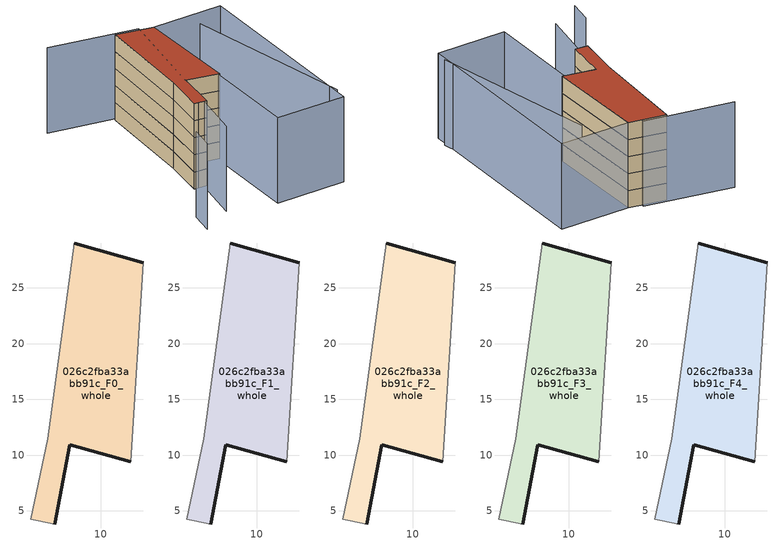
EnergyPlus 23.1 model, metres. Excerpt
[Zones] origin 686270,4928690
026c2fba33abb91c_F0_whole
 floor ground (EU_floor_Construction): 13.82,27.25 12.7,9.39 7.24,10.93 5.87,3.82 4.38,4.11 3.72,4.23 5.25,11.49 7.64,29.03 z0
 wall outside (EU_wall_Construction): 5.87,3.82 7.24,10.93 12.7,9.39 / 13.82,27.25 7.64,29.03 z0:3
 wall adiabatic (EU_wall_Construction): 7.64,29.03 5.25,11.49 3.72,4.23 4.38,4.11 5.87,3.82 / 12.7,9.39 13.82,27.25 z0:3
026c2fba33abb91c_F1_whole
 floor to 026c2fba33abb91c_F0_whole (EU_floor_Construction): 13.82,27.25 12.7,9.39 7.24,10.93 5.87,3.82 4.38,4.11 3.72,4.23 5.25,11.49 7.64,29.03 z3
 wall outside (EU_wall_Construction): 5.87,3.82 7.24,10.93 12.7,9.39 / 13.82,27.25 7.64,29.03 z3:6
 wall adiabatic (EU_wall_Construction): 7.64,29.03 5.25,11.49 3.72,4.23 4.38,4.11 5.87,3.82 / 12.7,9.39 13.82,27.25 z3:6
026c2fba33abb91c_F2_whole
 floor to 026c2fba33abb91c_F1_whole (EU_floor_Construction): 13.82,27.25 12.7,9.39 7.24,10.93 5.87,3.82 4.38,4.11 3.72,4.23 5.25,11.49 7.64,29.03 z6
 wall outside (EU_wall_Construction): 5.87,3.82 7.24,10.93 12.7,9.39 / 13.82,27.25 7.64,29.03 z6:9
 wall adiabatic (EU_wall_Construction): 7.64,29.03 5.25,11.49 3.72,4.23 4.38,4.11 5.87,3.82 / 12.7,9.39 13.82,27.25 z6:9
026c2fba33abb91c_F3_whole
 floor to 026c2fba33abb91c_F2_whole (EU_floor_Construction): 13.82,27.25 12.7,9.39 7.24,10.93 5.87,3.82 4.38,4.11 3.72,4.23 5.25,11.49 7.64,29.03 z9
 wall outside (EU_wall_Construction): 5.87,3.82 7.24,10.93 12.7,9.39 / 13.82,27.25 7.64,29.03 z9:12
 wall adiabatic (EU_wall_Construction): 7.64,29.03 5.25,11.49 3.72,4.23 4.38,4.11 5.87,3.82 / 12.7,9.39 13.82,27.25 z9:12
026c2fba33abb91c_F4_whole
 floor to 026c2fba33abb91c_F3_whole (EU_floor_Construction): 13.82,27.25 12.7,9.39 7.24,10.93 5.87,3.82 4.38,4.11 3.72,4.23 5.25,11.49 7.64,29.03 z12
 wall outside (EU_wall_Construction): 5.87,3.82 7.24,10.93 12.7,9.39 / 13.82,27.25 7.64,29.03 z12:15
 wall adiabatic (EU_wall_Construction): 7.64,29.03 5.25,11.49 3.72,4.23 4.38,4.11 5.87,3.82 / 12.7,9.39 13.82,27.25 z12:15
 roof outside (EU_roof_Construction): 12.7,9.39 13.82,27.25 7.64,29.03 5.25,11.49 3.72,4.23 4.38,4.11 5.87,3.82 7.24,10.93 z15
shading: -1.53,-3.02 -2.55,-6.99 / 23.8,-5.84 20.11,23.67 / -3.19,32.16 11.66,28.33 / 11.66,28.33 3.21,-4.4 / 11.07,-7.15 13.82,27.25 / 13.82,27.25 26,26.28 / 26,26.28 23.25,-8.12 / 23.25,-8.12 11.07,-7.15 z0:15
[Building]
EU S2 Campaign: North Axis=0; Terrain=City; Solar Distribution=FullExterior
[Site:Location]
Bologna: Latitude=44.5; Longitude=11.25; Time Zone=1; Elevation=37
[SizingPeriod:WeatherFileDays]
AnnualSizingPeriod: Begin Month=1; Begin Day of Month=1; End Month=12; End Day of Month=31; Day of Week for Start Day=Monday; Use Weather File Daylight Saving Period=No; Use Weather File Rain and Snow Indicators=No
[MATERIAL]
EU_InternalMass_Material: Roughness=MediumRough; Thickness=0.1; Conductivity=1; Density=1800; Specific Heat=900; Thermal Absorptance=0.9; Solar Absorptance=0.7; Visible Absorptance=0.7
[MATERIAL:NOMASS] Roughness=MediumRough; Thermal Absorptance=0.9; Solar Absorptance=0.7; Visible Absorptance=0.7
Name | Thermal Resistance
EU_wall_NoMass | 0.905828
EU_roof_NoMass | 0.37593
EU_floor_NoMass | 0.67114
[CONSTRUCTION]
EU_wall_Construction: EU_wall_NoMass
EU_roof_Construction: EU_roof_NoMass
EU_floor_Construction: EU_floor_NoMass
EU_InternalMass_Construction: EU_InternalMass_Material
[ZONE] Type=1; Multiplier=1; Ceiling Height=autocalculate; Floor Area=autocalculate; Part of Total Floor Area=Yes
Name | Volume
026c2fba33abb91c_F0_whole | 418.763
026c2fba33abb91c_F1_whole; 026c2fba33abb91c_F2_whole; 026c2fba33abb91c_F3_whole; 026c2fba33abb91c_F4_whole | 418.764
[INTERNALMASS] Construction=EU_InternalMass_Construction; Surface Area=139.588
Name | Zone or ZoneList
026c2fba33abb91c_F0_whole_EU_InternalMass | 026c2fba33abb91c_F0_whole
026c2fba33abb91c_F1_whole_EU_InternalMass | 026c2fba33abb91c_F1_whole
026c2fba33abb91c_F2_whole_EU_InternalMass | 026c2fba33abb91c_F2_whole
026c2fba33abb91c_F3_whole_EU_InternalMass | 026c2fba33abb91c_F3_whole
026c2fba33abb91c_F4_whole_EU_InternalMass | 026c2fba33abb91c_F4_whole
[OTHEREQUIPMENT] Fuel Type=Electricity; Design Level Calculation Method=Watts/Area; Power per Zone Floor Area=1; Fraction Latent=0; Fraction Radiant=0; Fraction Lost=0; Carbon Dioxide Generation Rate=0; EndUse Subcategory=EU_Step8_InternalGains
Name | Zone or ZoneList or Space or SpaceList | Schedule
EU_Step8_InternalGain_026c2fba33abb91c_F0_whole_f000 | 026c2fba33abb91c_F0_whole | EU_Step8_GainSchedule_026c2fba33abb91c_F0_whole_f000
EU_Step8_InternalGain_026c2fba33abb91c_F1_whole_f000 | 026c2fba33abb91c_F1_whole | EU_Step8_GainSchedule_026c2fba33abb91c_F1_whole_f000
EU_Step8_InternalGain_026c2fba33abb91c_F2_whole_f000 | 026c2fba33abb91c_F2_whole | EU_Step8_GainSchedule_026c2fba33abb91c_F2_whole_f000
EU_Step8_InternalGain_026c2fba33abb91c_F3_whole_f000 | 026c2fba33abb91c_F3_whole | EU_Step8_GainSchedule_026c2fba33abb91c_F3_whole_f000
EU_Step8_InternalGain_026c2fba33abb91c_F4_whole_f000 | 026c2fba33abb91c_F4_whole | EU_Step8_GainSchedule_026c2fba33abb91c_F4_whole_f000
[ZONEVENTILATION:DESIGNFLOWRATE] Schedule=EU_AlwaysOn; Design Flow Rate Calculation Method=AirChanges/Hour; Air Changes per Hour=0.73129; Ventilation Type=Natural; Fan Pressure Rise=0; Fan Total Efficiency=1; Constant Term Coefficient=1; Temperature Term Coefficient=0; Velocity Term Coefficient=0; Velocity Squared Term Coefficient=0; Minimum Indoor Temperature=-100; Maximum Indoor Temperature=100; Delta Temperature=-100; Minimum Outdoor Temperature=-100; Maximum Outdoor Temperature=100; Maximum Wind Speed=40
Name | Zone or ZoneList or Space or SpaceList
EU_ConstantAir_026c2fba33abb91c_F0_whole | 026c2fba33abb91c_F0_whole
EU_ConstantAir_026c2fba33abb91c_F1_whole | 026c2fba33abb91c_F1_whole
EU_ConstantAir_026c2fba33abb91c_F2_whole | 026c2fba33abb91c_F2_whole
EU_ConstantAir_026c2fba33abb91c_F3_whole | 026c2fba33abb91c_F3_whole
EU_ConstantAir_026c2fba33abb91c_F4_whole | 026c2fba33abb91c_F4_whole
[HVACTEMPLATE:THERMOSTAT] Constant Heating Setpoint=20; Constant Cooling Setpoint=50
EU_HeatOnly_026c2fba33abb91c_F0_whole; EU_HeatOnly_026c2fba33abb91c_F1_whole; EU_HeatOnly_026c2fba33abb91c_F2_whole; EU_HeatOnly_026c2fba33abb91c_F3_whole; EU_HeatOnly_026c2fba33abb91c_F4_whole
[HVACTEMPLATE:ZONE:IDEALLOADSAIRSYSTEM] System Availability Schedule=EU_AlwaysOn; Maximum Heating Supply Air Temperature=50; Minimum Cooling Supply Air Temperature=13; Maximum Heating Supply Air Humidity Ratio=0.0156; Minimum Cooling Supply Air Humidity Ratio=0.0077; Heating Limit=NoLimit; Cooling Limit=NoLimit; Heating Availability Schedule=EU_AlwaysOn; Cooling Availability Schedule=EU_CoolingOff; Dehumidification Control Type=ConstantSensibleHeatRatio; Cooling Sensible Heat Ratio=0.7; Dehumidification Setpoint=60; Humidification Control Type=None; Humidification Setpoint=30; Outdoor Air Method=None; Outdoor Air Flow Rate per Person=0.00944; Outdoor Air Flow Rate per Zone Floor Area=0; Outdoor Air Flow Rate per Zone=0; Demand Controlled Ventilation Type=None; Outdoor Air Economizer Type=NoEconomizer; Heat Recovery Type=None; Sensible Heat Recovery Effectiveness=0.7; Latent Heat Recovery Effectiveness=0.65
Name | Template Thermostat
026c2fba33abb91c_F0_whole | EU_HeatOnly_026c2fba33abb91c_F0_whole
026c2fba33abb91c_F1_whole | EU_HeatOnly_026c2fba33abb91c_F1_whole
026c2fba33abb91c_F2_whole | EU_HeatOnly_026c2fba33abb91c_F2_whole
026c2fba33abb91c_F3_whole | EU_HeatOnly_026c2fba33abb91c_F3_whole
026c2fba33abb91c_F4_whole | EU_HeatOnly_026c2fba33abb91c_F4_whole
[SIZING:ZONE] Zone Cooling Design Supply Air Temperature Input Method=SupplyAirTemperature; Zone Cooling Design Supply Air Temperature=13; Zone Heating Design Supply Air Temperature Input Method=SupplyAirTemperature; Zone Heating Design Supply Air Temperature=50; Zone Cooling Design Supply Air Humidity Ratio=0.008; Zone Heating Design Supply Air Humidity Ratio=0.008; Cooling Design Air Flow Method=DesignDay; Cooling Design Air Flow Rate=0; Cooling Minimum Air Flow per Zone Floor Area=0.000762; Cooling Minimum Air Flow=0; Cooling Minimum Air Flow Fraction=0.2; Heating Design Air Flow Method=DesignDay; Heating Design Air Flow Rate=0; Heating Maximum Air Flow per Zone Floor Area=0.002032; Heating Maximum Air Flow=0.141576; Heating Maximum Air Flow Fraction=0.3; Account for Dedicated Outdoor Air System=No; Dedicated Outdoor Air System Control Strategy=NeutralSupplyAir; Dedicated Outdoor Air Low Setpoint Temperature for Design=autosize; Dedicated Outdoor Air High Setpoint Temperature for Design=autosize; Zone Load Sizing Method=Sensible Load Only No Latent Load; Zone Latent Cooling Design Supply Air Humidity Ratio Input Method=HumidityRatioDifference; Zone Cooling Design Supply Air Humidity Ratio Difference=0.005; Zone Latent Heating Design Supply Air Humidity Ratio Input Method=HumidityRatioDifference; Zone Humidification Design Supply Air Humidity Ratio Difference=0.005
026c2fba33abb91c_F0_whole; 026c2fba33abb91c_F1_whole; 026c2fba33abb91c_F2_whole; 026c2fba33abb91c_F3_whole; 026c2fba33abb91c_F4_whole
[SCHEDULE:CONSTANT]
Name | Hourly Value
EU_AlwaysOn | 1
EU_CoolingOff | 0
[SCHEDULE:FILE] Column Number=1; Rows to Skip at Top=0; Number of Hours of Data=8760; Column Separator=Comma; Interpolate to Timestep=No; Minutes per Item=60; Adjust Schedule for Daylight Savings=Yes
Name | File
EU_Step8_GainSchedule_026c2fba33abb91c_F0_whole_f000 | ../../schedules/026c2fba33abb91c/026c2fba33abb91c_F0_whole_f000_gain.csv
EU_Step8_GainSchedule_026c2fba33abb91c_F1_whole_f000 | ../../schedules/026c2fba33abb91c/026c2fba33abb91c_F1_whole_f000_gain.csv
EU_Step8_GainSchedule_026c2fba33abb91c_F2_whole_f000 | ../../schedules/026c2fba33abb91c/026c2fba33abb91c_F2_whole_f000_gain.csv
EU_Step8_GainSchedule_026c2fba33abb91c_F3_whole_f000 | ../../schedules/026c2fba33abb91c/026c2fba33abb91c_F3_whole_f000_gain.csv
EU_Step8_GainSchedule_026c2fba33abb91c_F4_whole_f000 | ../../schedules/026c2fba33abb91c/026c2fba33abb91c_F4_whole_f000_gain.csv
